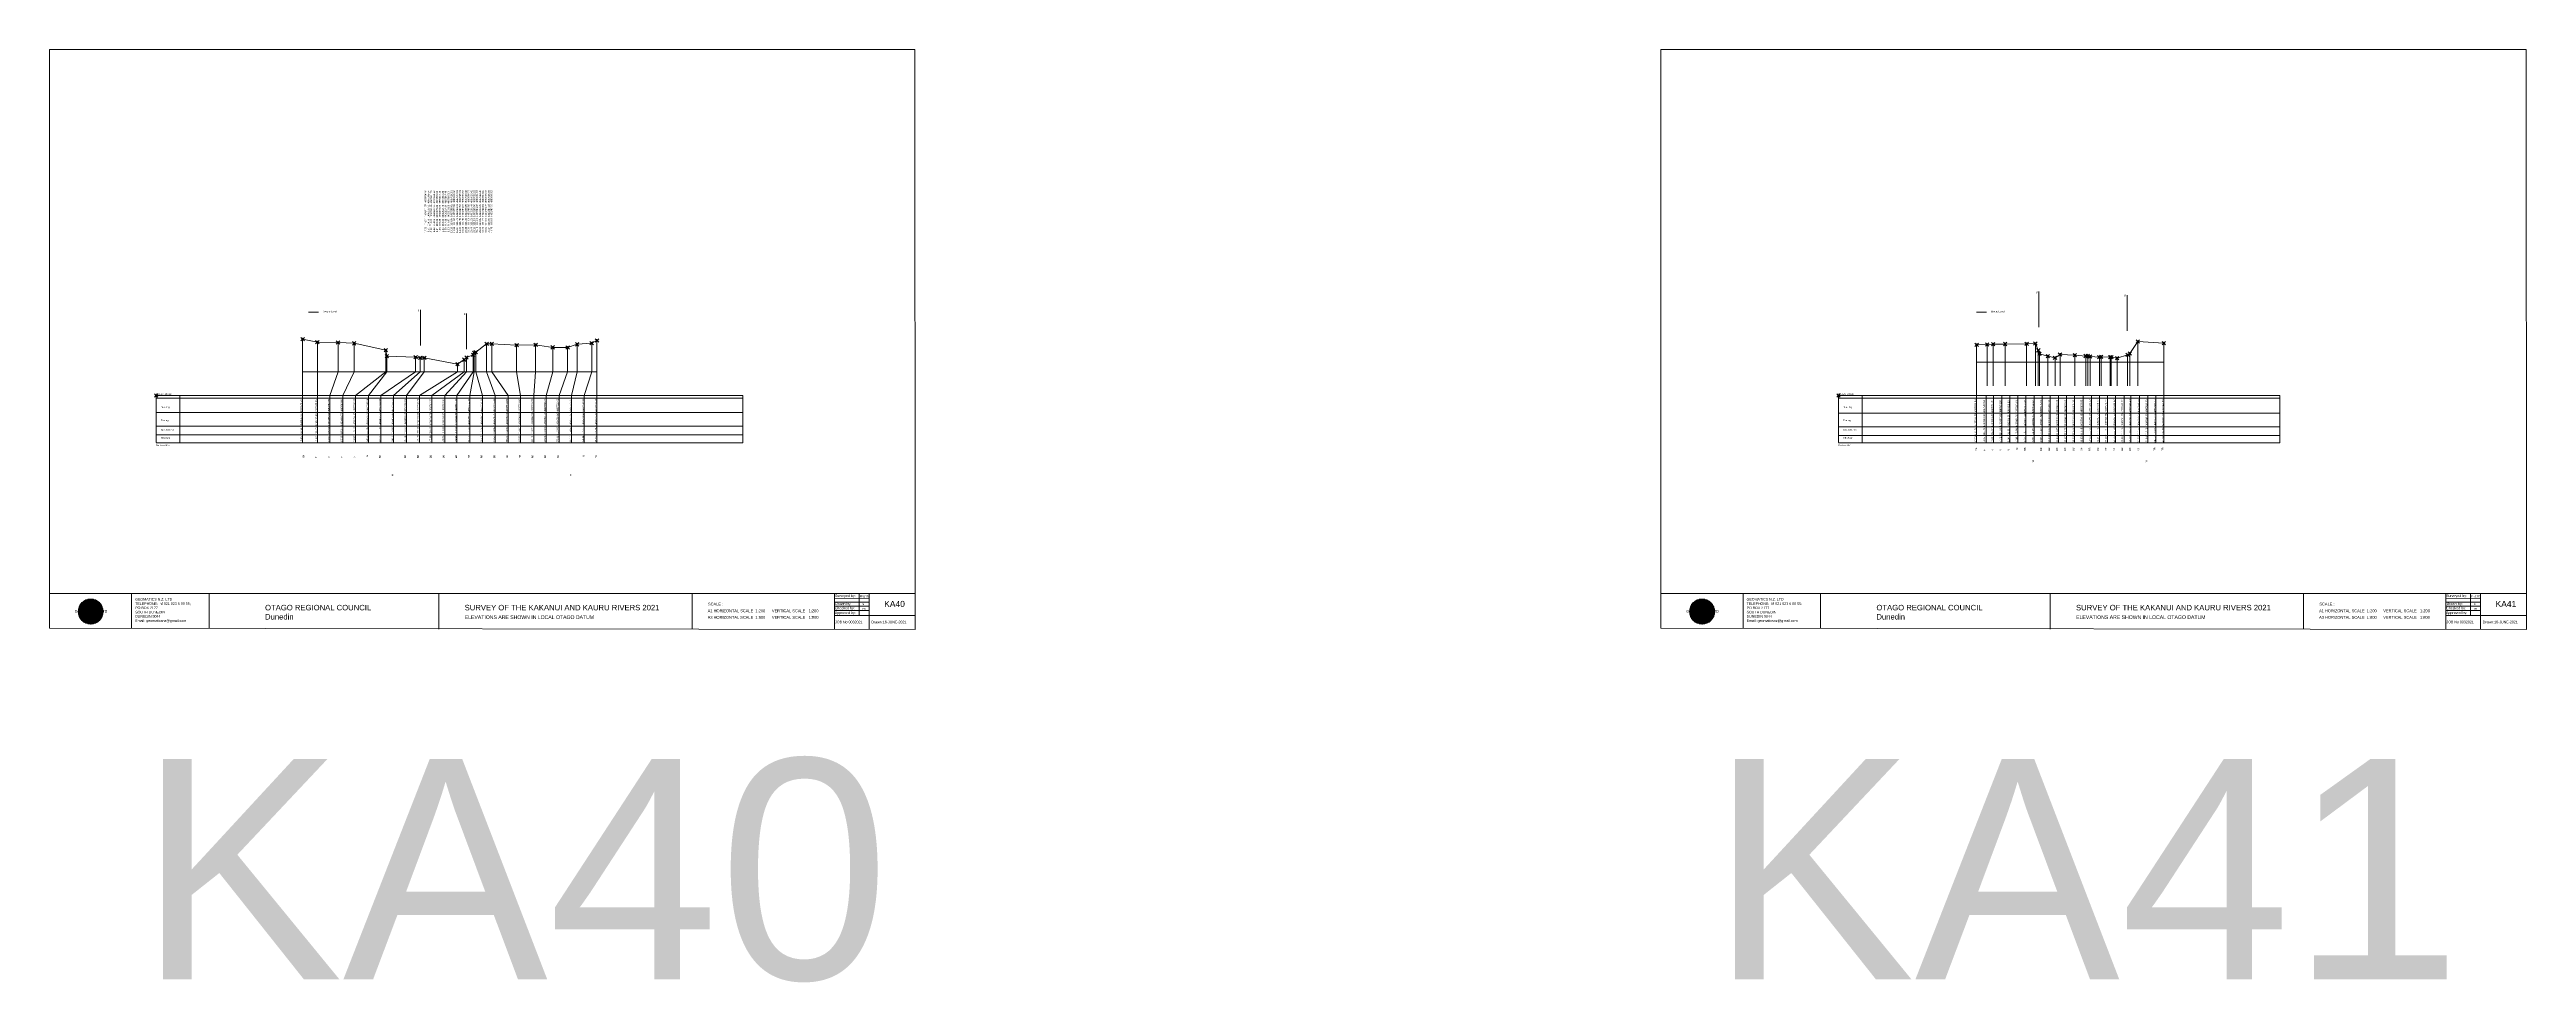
# Model space of a CAD drawing. Header units: millimetres. Extents: x -4102225 to 9709333, y -15023097 to 2258209.
# Drawn here: x 6426723 to 7147240, y -70603 to 200506 of the extents above; entities that cross this region are included whole.
import ezdxf

# ---------------------------------------------------------------- set-up
doc = ezdxf.new("R2010")
doc.units = ezdxf.units.MM
doc.header["$PDMODE"] = 35
doc.header["$PDSIZE"] = 500
doc.layers.get('0').update_dxf_attribs({"lineweight": 0})
doc.layers.add('geo', color=7, linetype='Continuous', lineweight=0)
doc.styles.get("Standard").update_dxf_attribs({"font": 'arial.ttf'})

# ---------------------------------------------------------------- blocks, each defined once
blk = doc.blocks.new('Geomatics_Circle_SPT')
at = {"layer": 'geo', "color": 2, "linetype": 'Continuous', "lineweight": 0}
for p, q in [((0, 25.2), (-25.2, 0)), ((-24.7, 4.9), (-4.9, 24.7)), ((-24.7, -4.9), (4.9, 24.7)), ((4.9, -24.7), (-24.7, 4.9)), ((-24.7, 0), (0, -24.7)), ((-9.7, 23.3), (-23.3, 9.6)), ((9.7, 23.3), (-23.3, -9.7)), ((-23.3, 9.7), (9.7, -23.3)), ((-21, 14), (-14, 21)), ((-21, -14), (14, 21)), ((14, -21), (-21, 14)), ((0, 0), (-17.8, 17.8)), ((0, 0), (-17.8, -17.8)), ((-14, 21), (21, -14)), ((21, 14), (-14, -21)), ((23.3, -9.7), (-9.7, 23.3)), ((-9.7, -23.3), (23.3, 9.7)), ((-4.9, 24.7), (24.7, -4.9)), ((24.7, 4.9), (-4.9, -24.7)), ((25.2, 0), (0, 25.2)), ((0, 0), (17.8, 17.8)), ((0, 0), (17.8, -17.8)), ((0, -24.8), (25.2, 0)), ((4.9, 24.7), (24.7, 4.9)), ((23.3, 9.7), (9.7, 23.3)), ((14, 21), (21, 14)), ((17.8, 18.1), (17.8, 18.1)), ((-4.9, -24.7), (-24.7, -4.9)), ((-23.3, -9.7), (-9.7, -23.3)), ((-14, -21), (-21, -14)), ((-17.8, -17.8), (-17.8, -17.8)), ((24.7, -4.9), (4.9, -24.7)), ((4.9, -24.7), (4.9, -24.7)), ((9.7, -23.3), (23.3, -9.7)), ((21, -14), (14, -21)), ((18.1, -17.8), (18.1, -17.8))]:
    blk.add_line(p, q, dxfattribs=at)
at = {"layer": 'geo', "color": 1, "linetype": 'Continuous', "lineweight": 0}
for p, q in [((-25.2, 0), (9.7, 23.3)), ((-25.2, 0), (-9.6, 23.3)), ((-25.2, 0), (23.3, 9.7)), ((-25.2, 0), (-23.3, 9.7)), ((-23.3, -9.7), (-25.2, 0)), ((-9.6, -23.3), (-25.2, 0)), ((9.7, -23.3), (-25.2, 0)), ((-4.9, 24.8), (-24.7, -4.9)), ((4.9, 24.7), (-24.7, 4.9)), ((14, 21), (-24.7, -4.9)), ((-14, 21), (-24.7, 4.9)), ((21, 14), (-24.7, 4.9)), ((-21, 14), (-24.7, -4.9)), ((0, 0), (-24.7, 4.9)), ((-24.7, 4.9), (-21, -14)), ((-24.7, 4.9), (-4.9, -24.7)), ((-24.7, 4.9), (14, -21)), ((-24.7, 4.9), (-24.7, 4.9)), ((0, 0), (-24.7, -4.9)), ((-23.3, 9.7), (0, 25.2)), ((-23.3, -9.6), (0, 25.2)), ((-23.3, -9.6), (17.8, 17.8)), ((-23.3, 9.7), (-17.8, 17.9)), ((-23.3, -9.6), (-17.8, 17.9)), ((-23.3, 9.7), (17.8, 17.8)), ((-17.8, -17.8), (-23.3, 9.7)), ((0, -25.2), (-23.3, 9.7)), ((-23.3, 9.7), (17.8, -17.8)), ((-23.3, 9.7), (25.2, 0)), ((-23.3, 9.4), (-23.3, 9.4)), ((-23.3, -9.7), (25.2, 0)), ((4.9, 24.8), (-21, -14)), ((-4.9, 24.7), (-21, 14)), ((14, 21), (-21, 14)), ((-14, 21), (-21, -14)), ((0, 0), (-21, 14)), ((-21, 14), (-14, -21)), ((-21, 14), (4.9, -24.7)), ((-21, 14), (-21, 14)), ((24.7, 4.9), (-21, 14)), ((0, 0), (-21, -14)), ((-17.9, 17.6), (-17.9, 17.6)), ((-17.8, 17.8), (9.7, 23.3)), ((-17.8, 17.8), (-9.6, 23.3)), ((-17.8, -17.8), (9.7, 23.3)), ((-17.8, -17.8), (-9.7, 23.3)), ((-9.7, -23.3), (-17.8, 17.8)), ((-17.8, 17.8), (9.7, -23.3)), ((-17.8, 17.8), (23.3, -9.6)), ((-17.8, 17.8), (23.3, 9.7)), ((-17.8, -17.8), (23.3, 9.7)), ((4.9, 24.7), (-14, 21)), ((-4.9, 24.7), (-14, -20.9)), ((0, 0), (-14, 21)), ((-14, 21), (-4.9, -24.7)), ((-14, 21), (-14, 21)), ((24.7, -4.9), (-14, 21)), ((21, 14), (-14, 21)), ((-14, -21), (24.7, 4.9)), ((0, 0), (-14, -21)), ((-9.8, 23.1), (-9.8, 23.1)), ((-9.7, 23.3), (0, 25.2)), ((-9.7, 23.3), (0, -25.2)), ((-9.7, -23.3), (0, 25.2)), ((-9.6, 23.3), (17.8, -17.8)), ((-9.6, 23.3), (25.2, 0)), ((-9.6, 23.3), (17.8, 17.8)), ((-9.6, -23.3), (17.8, 17.9)), ((25.2, 0), (-9.6, -23.3)), ((0, 0), (-4.9, 24.7)), ((-4.9, 24.7), (-4.9, 24.7)), ((21, -14), (-4.9, 24.7)), ((24.8, 4.9), (-4.9, 24.7)), ((14, 21), (-4.9, 24.7)), ((-4.9, -24.7), (21, 14)), ((0, 0), (-4.9, -24.7)), ((-0.2, 25.1), (-0.2, 25.1)), ((0, 25.2), (9.7, -23.3)), ((0, 25.2), (23.3, -9.7)), ((0, 25.2), (23.3, 9.7)), ((0, 25.2), (9.7, 23.3)), ((0, 0), (4.9, 24.7)), ((0, -25.2), (9.7, 23.3)), ((0, 0), (14, 21)), ((0, 0), (21, 14)), ((23.3, 9.7), (0, -25.2)), ((0, 0), (24.8, 4.9)), ((0, 0), (4.9, -24.7)), ((0, 0), (14, -21)), ((0, 0), (21, -14)), ((0, 0), (24.8, -4.9)), ((21, 14), (4.9, 24.8)), ((14, -21), (4.9, 24.7)), ((24.7, -4.9), (4.9, 24.7)), ((4.9, 24.7), (4.9, 24.7)), ((4.9, -24.7), (14, 21)), ((4.9, -24.7), (24.7, 4.9)), ((9.4, 23.3), (9.4, 23.3)), ((9.7, 23.3), (17.8, -17.8)), ((9.7, 23.3), (25.2, 0)), ((9.7, 23.3), (17.8, 17.9)), ((17.8, 17.8), (9.7, -23.3)), ((25.2, 0), (9.7, -23.3)), ((21, -14), (14, 21)), ((24.7, 4.9), (14, 21)), ((14, 21), (14, 21)), ((14, -21), (21, 14)), ((17.6, 17.9), (17.6, 17.9)), ((17.8, 17.8), (23.3, -9.7)), ((17.8, 17.8), (23.3, 9.7)), ((23.3, 9.7), (17.8, -17.8)), ((24.7, -4.9), (21, 14)), ((21, 14), (21, 14)), ((21, -14), (24.7, 4.9)), ((23.1, 9.8), (23.1, 9.8)), ((23.3, 9.7), (25.2, 0)), ((25.2, 0), (23.3, -9.6)), ((24.7, 4.9), (24.7, 4.9)), ((25.1, 0.2), (25.1, 0.2)), ((-25.2, 0), (23.3, -9.7)), ((-25.1, -0.2), (-25.1, -0.2)), ((-24.7, -4.9), (-24.7, -4.9)), ((-24.7, -4.9), (-14, -21)), ((-24.7, -4.9), (4.9, -24.7)), ((-24.7, -4.9), (21, -14)), ((-17.8, -17.8), (-23.3, -9.7)), ((0, -25.2), (-23.3, -9.6)), ((17.8, -17.8), (-23.3, -9.6)), ((-23.1, -9.8), (-23.1, -9.8)), ((-21, -14), (24.7, -4.9)), ((-21, -14), (-21, -14)), ((-21, -14), (-4.9, -24.7)), ((-21, -14), (14, -21)), ((23.3, -9.7), (-17.8, -17.8)), ((-9.6, -23.3), (-17.8, -17.8)), ((9.7, -23.3), (-17.8, -17.8)), ((-17.6, -17.9), (-17.6, -17.9)), ((-14, -21), (21, -14)), ((-14, -21), (-14, -21)), ((-14, -21), (4.9, -24.7)), ((17.8, -17.8), (-9.7, -23.3)), ((0, -25.2), (-9.7, -23.3)), ((-9.4, -23.3), (-9.4, -23.3)), ((-4.9, -24.7), (24.7, -4.9)), ((-4.9, -24.7), (14, -21)), ((-4.9, -24.7), (-4.9, -24.7)), ((23.3, -9.6), (0, -25.2)), ((9.7, -23.3), (0, -25.2)), ((0.2, -25.1), (0.2, -25.1)), ((4.9, -24.7), (21, -14)), ((4.9, -24.7), (4.9, -24.7)), ((17.8, -17.8), (9.7, -23.3)), ((9.8, -23.1), (9.8, -23.1)), ((14, -21), (24.7, -4.9)), ((14, -21), (14, -21)), ((23.3, -9.6), (17.8, -17.8)), ((17.9, -17.6), (17.9, -17.6)), ((21, -14), (21, -14)), ((23.3, -9.4), (23.3, -9.4)), ((24.7, -4.9), (24.7, -4.9))]:
    blk.add_line(p, q, dxfattribs=at)
at = {"layer": 'geo', "color": 114, "linetype": 'Continuous', "lineweight": 0}
for p, q in [((17.9, 17.8), (-25.2, 0)), ((-24.7, 4.9), (14, 21)), ((-24.7, -4.9), (21, 14)), ((-14, -21), (-24.7, 4.9)), ((9.7, 23.3), (-23.3, 9.7)), ((0, 0), (-23.3, 9.7)), ((-23.3, 9.7), (-9.7, -23.3)), ((0, 0), (-23.3, -9.7)), ((-4.9, -24.7), (-21, 14)), ((-20.9, 14), (4.9, 24.7)), ((24.8, 4.9), (-20.9, -14)), ((0, 25.2), (-17.8, 17.8)), ((-17.8, 17.8), (0, -25.2)), ((-14, 21), (-4.9, 24.7)), ((4.9, -24.7), (-14, 21)), ((0, 0), (-9.7, 23.3)), ((0, 0), (-9.7, -23.3)), ((-4.9, 24.7), (14, -21)), ((17.8, -17.8), (0, 25.2)), ((0, 0), (9.7, 23.3)), ((0, 0), (23.3, 9.7)), ((0, 0), (9.7, -23.3)), ((0, 0), (23.3, -9.7)), ((4.9, 24.7), (21, -14)), ((23.3, -9.7), (9.7, 23.3)), ((14, 21), (24.7, -4.9)), ((25.2, 0), (17.8, 17.8)), ((21, 14), (24.7, 4.9)), ((-25.2, 0), (-17.8, -17.8)), ((-21, -14), (-24.7, -4.9)), ((-17.8, -17.8), (25.2, 0)), ((24.8, -4.9), (-14, -21)), ((-9.6, -23.3), (23.3, -9.7)), ((21, -14), (-4.9, -24.8)), ((0, -25.2), (17.9, -17.8)), ((14, -21), (4.9, -24.8))]:
    blk.add_line(p, q, dxfattribs=at)
at = {"layer": 'geo', "color": 250, "linetype": 'Continuous', "lineweight": 0}
for p, q in [((0, 0), (-25.2, 0)), ((24.7, 4.9), (-24.7, 4.9)), ((-24.7, 4.9), (-24.7, -4.9)), ((-23.3, 9.7), (23.3, 9.7)), ((-23.3, 9.7), (-23.3, 9.7)), ((-23.3, -9.7), (-23.3, 9.7)), ((21, 14), (-21, 14)), ((-21, 14), (-21, -14)), ((-17.8, 17.8), (17.8, 17.8)), ((-17.8, -17.8), (-17.8, 17.8)), ((-14, 21), (-14, 21)), ((14, 21), (-14, 21)), ((-14, 20.9), (-14, -21)), ((-9.7, 23.3), (9.7, 23.3)), ((-9.7, -23.3), (-9.7, 23.3)), ((-4.9, 24.7), (4.9, 24.7)), ((-4.9, 24.7), (-4.9, -24.7)), ((0, 0), (0, 25.2)), ((0, 0), (0, -25.2)), ((0, 0), (25.2, 0)), ((4.9, 24.7), (4.9, -24.7)), ((9.7, -23.3), (9.7, 23.3)), ((14, 21), (14, -21)), ((17.8, -17.8), (17.8, 17.8)), ((21, 14), (21, 14)), ((21, -14), (21, 14)), ((23.3, 9.7), (23.3, -9.7)), ((24.7, 4.9), (24.7, 4.9)), ((24.7, -4.9), (24.7, 4.9)), ((-24.7, -4.9), (24.7, -4.9)), ((23.3, -9.7), (-23.3, -9.7)), ((-21, -14), (21, -14)), ((17.8, -17.8), (-17.8, -17.8)), ((-14, -21), (14, -21)), ((9.7, -23.3), (-9.7, -23.3)), ((-4.9, -24.7), (4.9, -24.7))]:
    blk.add_line(p, q, dxfattribs=at)
blk = doc.blocks.new('GeomaticsNZ TITLE BLOCK')
at = {"color": 7, "linetype": 'Continuous', "lineweight": 0}
for p, q in [((0, 94.9), (0, 1579.2)), ((0, 1579.2), (2363.4, 1579.2)), ((2363.4, 1579.2), (2364, 94.9)), ((2364, 94.9), (0, 94.9)), ((0, 94.9), (0, 0)), ((15.9, 94.9), (2364, 94.9)), ((224.3, 95.2), (224.3, -0.3)), ((2364, 94.9), (382.6, 94.9)), ((435.8, 95.2), (435.8, -0.7)), ((1063.4, 94.9), (1063.4, -2.4)), ((1755.4, 94.9), (1755.4, -2.6)), ((2143.9, 94.9), (2143.7, -3)), ((2143.9, 81.9), (2238.6, 81.7)), ((2143.9, 71), (2238.6, 71)), ((2211.5, 94.9), (2211.5, 36.1)), ((2238.6, 94.8), (2238.6, -3.2)), ((2364, -3.5), (2364, 94.9)), ((0, 0), (2364, -3.5)), ((2143.6, 60.4), (2238.6, 60.4)), ((2143.8, 48.6), (2238.6, 48.6)), ((2143.8, 35.4), (2364, 35.3))]:
    blk.add_line(p, q, dxfattribs=at)
at = {"color": 7, "linetype": 'Continuous', "lineweight": 0, "xscale": 1.36, "yscale": 1.36, "zscale": 1.36}
blk.add_blockref('Geomatics_Circle_SPT', (112.4, 45.7), dxfattribs=at)
at = {"color": 7, "linetype": 'Continuous', "lineweight": 0}
for s, p in [('PK&RR', (2213.2, 84.8)), ('ST', (2220.3, 63.6)), ('PK', (2220.4, 50.6))]:
    blk.add_text(s, height=5, dxfattribs=at).set_placement(p)
at = {"color": 7, "linetype": 'Continuous', "lineweight": 0, "attachment_point": 1}
for s, width, heights, insert, char_height in [('{\\C256;GEOMATICS N.Z. LTD                   \\PTELEPHONE:  M 021 023 6 00 55;\\PPO BOX 2177\\PSOUTH DUNEDIN\\PDUNEDIN 9044\\PEmail: geomaticsnz@gmail.com}', 3535.727, [94.7], (234, 82.7), 7), ('{\\C256;Surveyed by:}', 3535.727, [0], (2144.7, 92.4), 7), ('{\\C256;Drawn by:}', 3535.727, [0], (2145.8, 70.4), 7), ('{\\C256;Geomatics N.Z. LTD                   }', 125.079, [15.8], (68.8, 49.9), 7), ('{\\C256;OTAGO REGIONAL COUNCIL\\PDunedin}', 3535.727, [0], (588.6, 64), 15), ('{\\C256;SURVEY OF THE KAKANUI AND KAURU RIVERS 2021}', 3535.727, [0], (1133.8, 64), 15), ('{\\C256;ELEVATIONS ARE SHOWN IN LOCAL OTAGO DATUM}', 3535.727, [0], (1134.1, 35.4), 10), ('{\\C256;Approved by:}', 3535.727, [0], (2144.7, 45.9), 7), ('{\\C256;Checked by:}', 3535.727, [0], (2144.7, 58.6), 7), ('{\\C256;JOB No 0032021}', 3535.727, [0], (2145.3, 20.8), 7), ('{\\C256;Drawn:16-JUNE-2021}', 3535.727, [0], (2244.7, 20.7), 7)]:
    blk.add_mtext_dynamic_manual_height_columns(s, width=width, gutter_width=159, heights=heights, dxfattribs=dict(at, insert=insert, char_height=char_height))

msp = doc.modelspace()

# ---------------------------------------------------------------- linework, layer by layer
at = {"lineweight": 0}
for p, q in [((7005417.235, 119815.764), (7005417.235, 130174.402)), ((6534614.117, 114477.62), (6534614.117, 124836.257)), ((6548059.184, 113439.606), (6548059.184, 123798.244)), ((7031055.139, 118777.751), (7031055.139, 129136.389)), ((6500347.196, 116350), (6500347.196, 106898.08)), ((6504622.805, 115490), (6504622.805, 106898.08)), ((6510639.99, 115359), (6510639.99, 106898.08)), ((6585974.527, 115955), (6585974.527, 106898.08)), ((6515329.39, 115139), (6515329.39, 106898.08)), ((6524570.672, 113129), (6524570.672, 106898.08)), ((6524828.719, 111419), (6524828.719, 106898.08)), ((6533221.755, 111098), (6533221.755, 106898.08)), ((6535737.958, 110918), (6535737.958, 106898.08)), ((6545400, 109108), (6545400, 106898.08)), ((6547382.029, 110397), (6547382.029, 106898.08)), ((6548047.056, 111007), (6548047.056, 106898.08)), ((6549960.57, 111817), (6549960.57, 106898.08)), ((6550250.569, 112317), (6550250.569, 106898.08)), ((6550691.867, 112557), (6550691.867, 106898.08)), ((6553865.339, 114977), (6553865.339, 106898.08)), ((6555393.286, 114957), (6555393.286, 106898.08)), ((6562593.632, 114607), (6562593.632, 106898.08)), ((6568121.247, 114706), (6568121.247, 106898.08)), ((6573093.636, 113966), (6573093.636, 106898.08)), ((6577429.175, 113946), (6577429.175, 106898.08)), ((6580218.213, 114856), (6580218.213, 106898.08)), ((6584435.685, 115205), (6584435.685, 106898.08)), ((6500347.196, 106898.08), (6585974.527, 106898.08)), ((6500347.196, 106898.08), (6500347.196, 86175.74)), ((6504622.805, 106898.08), (6504622.805, 100000)), ((6510639.99, 106898.08), (6508275.863, 100000)), ((6515329.39, 106898.08), (6512034.726, 100000)), ((6524570.672, 106898.08), (6515746.154, 100000)), ((6524828.719, 106898.08), (6519500.028, 100000)), ((6533221.755, 106898.08), (6523136.542, 100000)), ((6535737.958, 106898.08), (6530527.009, 100000)), ((6545400, 106898.08), (6534339.563, 100000)), ((6547382.029, 106898.08), (6537888.096, 100000)), ((6548047.056, 106898.08), (6541691.227, 100000)), ((6549960.57, 106898.08), (6545166.112, 100000)), ((6550250.569, 106898.08), (6548994.426, 100000)), ((6550691.867, 106898.08), (6552675.445, 100000)), ((6553865.339, 106898.08), (6556398.514, 100000)), ((6555393.286, 106898.08), (6560125.384, 100000)), ((6562593.632, 106898.08), (6563760.789, 100000)), ((6568121.247, 106898.08), (6567556.238, 100000)), ((6573093.636, 106898.08), (6571214.529, 100000)), ((6577429.175, 106898.08), (6574987.092, 100000)), ((6580218.213, 106898.08), (6578576.804, 100000)), ((6584435.685, 106898.08), (6582234.858, 100000)), ((6585974.527, 106898.08), (6585974.527, 86175.74)), ((6457726.362, 100000), (6457726.362, 86302.518)), ((6457726.362, 100000), (6628432.849, 100000)), ((6457726.362, 99153.568), (6628432.849, 99153.568)), ((6457726.362, 95002.084), (6628432.849, 95002.084)), ((6464628.704, 100000), (6464628.704, 86175.74)), ((6504661.364, 86175.74), (6504661.364, 100000)), ((6508275.863, 86175.74), (6508275.863, 100000)), ((6512034.726, 86175.74), (6512034.726, 100000)), ((6515746.154, 86175.74), (6515746.154, 100000)), ((6519500.028, 86175.74), (6519500.028, 100000)), ((6523136.542, 86175.74), (6523136.542, 100000)), ((6526802.435, 86175.74), (6526802.435, 100000)), ((6530527.009, 86175.74), (6530527.009, 100000)), ((6534339.563, 86175.74), (6534339.563, 100000)), ((6537888.096, 86175.74), (6537888.096, 100000)), ((6541691.227, 86175.74), (6541691.227, 100000)), ((6545166.112, 86175.74), (6545166.112, 100000)), ((6548994.426, 86175.74), (6548994.426, 100000)), ((6552675.445, 86175.74), (6552675.445, 100000)), ((6556398.514, 86175.74), (6556398.514, 100000)), ((6560125.384, 86175.74), (6560125.384, 100000)), ((6563760.789, 86175.74), (6563760.789, 100000)), ((6567556.238, 86175.74), (6567556.238, 100000)), ((6571214.529, 86175.74), (6571214.529, 100000)), ((6574987.092, 86175.74), (6574987.092, 100000)), ((6578576.804, 86175.74), (6578576.804, 100000)), ((6582234.858, 86175.74), (6582234.858, 100000)), ((6947103.542, 100000), (6947103.542, 86302.518)), ((6947103.542, 100000), (7075478.669, 100000)), ((6947103.542, 99153.568), (7075478.669, 99153.568)), ((6947103.542, 94830.946), (7075478.669, 94830.946)), ((6954005.884, 100000), (6954005.884, 86175.74)), ((6457726.362, 91057.129), (6628432.849, 91057.129)), ((6457726.362, 88496.958), (6628432.849, 88496.958)), ((6947103.542, 90885.991), (7075478.669, 90885.991)), ((6947103.542, 88325.82), (7075478.669, 88325.82)), ((6457726.362, 86175.74), (6628432.849, 86175.74)), ((6947103.542, 86175.74), (7075478.669, 86175.74))]:
    msp.add_line(p, q, dxfattribs=at)
at = {"color": 1, "lineweight": 0}
for p, q in [((6502083.474, 124169.686), (6504990.205, 124169.686)), ((6987237.1, 124169.686), (6990143.831, 124169.686))]:
    msp.add_line(p, q, dxfattribs=at)
for p, q in [((7034172.004, 115654), (7034172.004, 109704.57)), ((6987295.847, 114707), (6987295.847, 86175.74)), ((6987295.847, 109704.57), (7041783.208, 109704.57)), ((6990350.778, 114776), (6990350.778, 109704.57)), ((6990350.778, 109704.57), (6990350.778, 102744.485)), ((6992121.885, 114916), (6992121.885, 109704.57)), ((6992121.885, 109704.57), (6992121.885, 102744.485)), ((6995578.757, 114926), (6995578.757, 109704.57)), ((6995578.757, 109704.57), (6995578.757, 102744.485)), ((7001841.736, 115006), (7001841.736, 109704.57)), ((7001841.736, 109704.57), (7001841.736, 102744.485)), ((7004384.556, 115076), (7004384.556, 109704.57)), ((7004384.556, 109704.57), (7004384.556, 102744.485)), ((7005245.948, 113106), (7005245.948, 109704.57)), ((7005245.948, 109704.57), (7005245.948, 102744.485)), ((7005588.04, 112086), (7005588.04, 109704.57)), ((7005588.04, 109704.57), (7005588.04, 102744.485)), ((7008002.465, 111416), (7008002.465, 109704.57)), ((7008002.465, 109704.57), (7008002.465, 102744.485)), ((7010096.165, 110945), (7010096.165, 109704.57)), ((7010096.165, 109704.57), (7010096.165, 102744.485)), ((7011555.519, 111915), (7011555.519, 109704.57)), ((7011555.519, 109704.57), (7011555.519, 102744.485)), ((7015874.578, 111705), (7015874.578, 109704.57)), ((7015874.578, 109704.57), (7015874.578, 102744.485)), ((7019030.952, 111445), (7019030.952, 109704.57)), ((7019030.952, 109704.57), (7019030.952, 102744.485)), ((7019631.234, 111445), (7019631.234, 109704.57)), ((7019631.234, 109704.57), (7019631.234, 102744.485)), ((7020332.12, 111325), (7020332.12, 109704.57)), ((7020332.12, 109704.57), (7020332.12, 102744.485)), ((7023006.78, 111125), (7023006.78, 109704.57)), ((7023006.78, 109704.57), (7023006.78, 102744.485)), ((7023492.288, 111205), (7023492.288, 109704.57)), ((7023492.288, 109704.57), (7023492.288, 102744.485)), ((7026130.885, 111095), (7026130.885, 109704.57)), ((7026130.885, 109704.57), (7026130.885, 102744.485)), ((7026476.996, 111125), (7026476.996, 109704.57)), ((7026476.996, 109704.57), (7026476.996, 102744.485)), ((7028203.545, 110845), (7028203.545, 109704.57)), ((7028203.545, 109704.57), (7028203.545, 102744.485)), ((7031225.474, 111774), (7031225.474, 109704.57)), ((7031225.474, 109704.57), (7031225.474, 102744.485)), ((7031837.863, 112194), (7031837.863, 109704.57)), ((7031837.863, 109704.57), (7031837.863, 102744.485)), ((7034172.004, 109704.57), (7034172.004, 102744.485)), ((7041783.208, 115184), (7041783.208, 86175.74)), ((6628432.849, 100000), (6628432.849, 86175.74)), ((6990042.373, 86175.74), (6990042.373, 100000)), ((6992158.902, 86175.74), (6992158.902, 100000)), ((6994618.326, 86175.74), (6994618.326, 100000)), ((6996929.109, 86175.74), (6996929.109, 100000)), ((6999289.465, 86175.74), (6999289.465, 100000)), ((7001633.35, 86175.74), (7001633.35, 100000)), ((7004026.729, 86175.74), (7004026.729, 100000)), ((7006373.86, 86175.74), (7006373.86, 100000)), ((7008708.48, 86175.74), (7008708.48, 100000)), ((7011092.752, 86175.74), (7011092.752, 100000)), ((7013476.944, 86175.74), (7013476.944, 100000)), ((7015787.094, 86175.74), (7015787.094, 100000)), ((7018247.706, 86175.74), (7018247.706, 100000)), ((7020675.057, 86175.74), (7020675.057, 100000)), ((7023005.876, 86175.74), (7023005.876, 100000)), ((7025350.79, 86175.74), (7025350.79, 100000)), ((7027659.118, 86175.74), (7027659.118, 100000)), ((7030260.61, 86175.74), (7030260.61, 100000)), ((7032165.858, 86175.74), (7032165.858, 100000)), ((7034697.107, 86175.74), (7034697.107, 100000)), ((7037072.668, 86175.74), (7037072.668, 100000)), ((7039381.234, 86175.74), (7039381.234, 100000)), ((7075478.669, 100000), (7075478.669, 86175.74))]:
    msp.add_line(p, q)
at = {"color": 4, "lineweight": 0}
for p, q in [((6534547.529, 110888), (6534547.529, 106898.08)), ((6534547.529, 106898.08), (6526802.435, 100000))]:
    msp.add_line(p, q, dxfattribs=at)
at = {"color": 1, "lineweight": 0}
msp.add_lwpolyline([(6500347.196, 116350), (6504622.805, 115490), (6510639.99, 115359), (6515329.39, 115139), (6524570.672, 113129), (6524828.719, 111419), (6533221.755, 111098), (6534547.529, 110888), (6535737.958, 110918), (6545400, 109108), (6547382.029, 110397), (6548047.056, 111007), (6549960.57, 111817), (6550250.569, 112317), (6550691.867, 112557), (6553865.339, 114977), (6555393.286, 114957), (6562593.632, 114607), (6568121.247, 114706), (6573093.636, 113966), (6577429.175, 113946), (6580218.213, 114856), (6584435.685, 115205), (6585974.527, 115955)], dxfattribs=at)
at = {"color": 1}
msp.add_lwpolyline([(6987295.847, 114707), (6990350.778, 114776), (6992121.885, 114916), (6995578.757, 114926), (7001841.736, 115006), (7004384.556, 115076), (7005245.948, 113106), (7005588.04, 112086), (7008002.465, 111416), (7010096.165, 110945), (7011555.519, 111915), (7015874.578, 111705), (7019030.952, 111445), (7019631.234, 111445), (7020332.12, 111325), (7023006.78, 111125), (7023492.288, 111205), (7026130.885, 111095), (7026476.996, 111125), (7028203.545, 110845), (7031225.474, 111774), (7031837.863, 112194), (7034172.004, 115654), (7041783.208, 115184)], dxfattribs=at)
at = {"lineweight": 0}
for p in [(6500347.196, 116350), (6504622.805, 115490), (6510639.99, 115359), (6515329.39, 115139), (6553865.339, 114977), (6555393.286, 114957), (6580218.213, 114856), (6584435.685, 115205), (6585974.527, 115955), (6524570.672, 113129), (6524828.719, 111419), (6533221.755, 111098), (6534547.529, 110888), (6535737.958, 110918), (6545400, 109108), (6547382.029, 110397), (6548047.056, 111007), (6549960.57, 111817), (6550250.569, 112317), (6550691.867, 112557), (6562593.632, 114607), (6568121.247, 114706), (6573093.636, 113966), (6577429.175, 113946), (6457726.362, 100000), (6457726.362, 100000), (6947103.542, 100000), (6947103.542, 100000)]:
    msp.add_point(p, dxfattribs=at)
at = {"color": 3}
for p in [(6992121.885, 114916), (6995578.757, 114926), (7001841.736, 115006), (7004384.556, 115076), (7034172.004, 115654), (7041783.208, 115184), (6987295.847, 114707), (6990350.778, 114776), (7005245.948, 113106), (7005588.04, 112086), (7008002.465, 111416), (7010096.165, 110945), (7011555.519, 111915), (7015874.578, 111705), (7019030.952, 111445), (7019631.234, 111445), (7020332.12, 111325), (7023006.78, 111125), (7023492.288, 111205), (7026130.885, 111095), (7026476.996, 111125), (7028203.545, 110845), (7031225.474, 111774), (7031837.863, 112194)]:
    msp.add_point(p, dxfattribs=at)

# ---------------------------------------------------------------- block references
at = {"color": 7, "lineweight": 0, "xscale": 106.5053773992074, "yscale": 106.5053773992074, "zscale": 106.5053773992074}
for p in [(6426723.434, 32308.825), (6895462.371, 32308.825)]:
    msp.add_blockref('GeomaticsNZ TITLE BLOCK', p, dxfattribs=at)

# ---------------------------------------------------------------- texts
for s, p in [(' -12.70  114.71  1430311.75  4997596.94', (6536348.473, 146844.697)), ('  -9.65  114.78  1430310.32  4997599.64', (6537183.853, 146844.697)), ('  -7.88  114.92  1430309.48  4997601.20', (6538019.232, 146844.697)), ('  -4.42  114.93  1430307.91  4997604.28', (6538854.612, 146844.697)), ('   1.84  115.01  1430305.21  4997609.93', (6539689.992, 146844.697)), ('   4.38  115.08  1430304.02  4997612.18', (6540525.371, 146844.697)), ('   5.25  113.11  1430302.74  4997612.39', (6541360.751, 146844.697)), ('   5.59  112.09  1430302.31  4997612.48', (6542196.131, 146844.697)), ('   8.00  111.42  1430301.68  4997615.01', (6543031.511, 146844.697)), ('  10.10  110.95  1430299.65  4997616.13', (6543866.89, 146844.697)), ('  11.56  111.92  1430300.26  4997618.30', (6544702.27, 146844.697)), ('  15.87  111.71  1430299.24  4997622.63', (6545537.65, 146844.697)), ('  19.03  111.45  1430297.53  4997625.31', (6546373.029, 146844.697)), ('  19.63  111.45  1430294.15  4997623.93', (6547208.409, 146844.697)), ('  20.33  111.33  1430296.86  4997626.43', (6548043.789, 146844.697)), ('  23.01  111.13  1430295.56  4997628.77', (6548879.169, 146844.697)), ('  23.49  111.21  1430295.78  4997629.42', (6549714.548, 146844.697)), ('  26.13  111.10  1430295.56  4997632.22', (6550549.928, 146844.697)), ('  26.48  111.13  1430294.20  4997631.97', (6551385.308, 146844.697)), ('  28.20  110.85  1430293.20  4997633.40', (6552220.687, 146844.697)), ('  31.23  111.77  1430289.69  4997634.90', (6553056.067, 146844.697)), ('  31.84  112.19  1430289.22  4997635.33', (6553891.447, 146844.697)), ('  34.17  115.65  1430287.23  4997636.83', (6554726.827, 146844.697)), ('  41.78  115.18  1430287.70  4997645.83', (6555562.206, 146844.697)), ('-12.70  114.71  1430311.75  4997596.94', (6987236.23, 86153.571)), (' -9.65  114.78  1430310.32  4997599.64', (6989712.766, 86153.571)), (' -7.88  114.92  1430309.48  4997601.20', (6992076.456, 86153.571)), (' -4.42  114.93  1430307.91  4997604.28', (6994440.145, 86153.571)), ('  1.84  115.01  1430305.21  4997609.93', (6996803.834, 86099.683)), ('  4.38  115.08  1430304.02  4997612.18', (6999167.523, 86166.872)), ('  5.25  113.11  1430302.74  4997612.39', (7001531.213, 86146.75)), ('  5.59  112.09  1430302.31  4997612.48', (7003894.902, 86146.75)), ('  8.00  111.42  1430301.68  4997615.01', (7006258.591, 86147.432)), (' 10.10  110.95  1430299.65  4997616.13', (7008622.281, 86099.683)), (' 11.56  111.92  1430300.26  4997618.30', (7010985.97, 86099.683)), (' 15.87  111.71  1430299.24  4997622.63', (7013349.659, 86099.683)), (' 19.03  111.45  1430297.53  4997625.31', (7015713.349, 86099.683)), (' 19.63  111.45  1430294.15  4997623.93', (7018077.038, 86099.683)), (' 20.33  111.33  1430296.86  4997626.43', (7020440.727, 86155.276)), (' 23.01  111.13  1430295.56  4997628.77', (7022804.416, 86155.276)), (' 23.49  111.21  1430295.78  4997629.42', (7025168.106, 86155.276)), (' 26.13  111.10  1430295.56  4997632.22', (7027531.795, 86155.276)), (' 26.48  111.13  1430294.20  4997631.97', (7029895.484, 86155.276)), (' 28.20  110.85  1430293.20  4997633.40', (7032088.755, 86155.276)), (' 31.23  111.77  1430289.69  4997634.90', (7034622.863, 86146.409)), (' 31.84  112.19  1430289.22  4997635.33', (7036986.552, 86146.409)), (' 34.17  115.65  1430287.23  4997636.83', (7039350.241, 86146.409)), (' 41.78  115.18  1430287.70  4997645.83', (7041713.931, 86166.872)), ('   SH', (6987437.52, 83350.834)), ('   F', (6989799.975, 83324.913)), ('   V', (6992153.904, 83379.143)), ('   V', (6994507.834, 83379.143)), ('   V', (6996861.763, 83379.143)), ('   TB', (6999215.692, 83365.841)), ('   BB', (7001569.621, 83331.053)), ('   W', (7003923.55, 79984.152)), ('   BD', (7006277.479, 83331.053)), ('   BD', (7008631.409, 83331.053)), ('   BD', (7010985.338, 83331.053)), ('   BD', (7013339.267, 83331.053)), ('   BD', (7015693.196, 83331.053)), ('   SH', (7018055.652, 83350.834)), ('   BD', (7020418.108, 83331.053)), ('   BD', (7022772.037, 83331.053)), ('   SH', (7025134.492, 83350.834)), ('   SH', (7027505.475, 83350.834)), ('   BD', (7029867.931, 83331.053)), ('   BD', (7032221.86, 83331.053)), ('   SH', (7034584.315, 83350.834)), ('   W', (7036946.771, 79984.152)), ('   TB', (7039300.7, 83365.841)), ('   TB', (7041654.629, 83365.841))]:
    msp.add_text(s, height=500, rotation=90).set_placement(p)
at = {"lineweight": 0}
for s, height, p in [('Ground Level', 473.07414, (6506275.806, 124169.686)), ('Ground Level', 473.07414, (6991429.432, 124169.686)), ('DATUM 100.00', 473.07414, (6457659.425, 100135.982)), ('Northing', 473.0741, (6459170.429, 96387.343)), ('DATUM 100.00', 473.07414, (6947036.605, 100135.982)), ('Northing', 473.0741, (6948547.609, 96387.343)), ('Ground Level', 473.07414, (6459118.648, 89738.63)), ('Chainage', 473.0741, (6459120.907, 87414.494)), ('Easting', 473.0741, (6459101.545, 92527.941)), ('Ground Level', 473.07414, (6948495.828, 89738.63)), ('Chainage', 473.0741, (6948498.087, 87414.494)), ('Easting', 473.0741, (6948478.725, 92527.941)), ('Section KA40', 473.07414, (6457659.414, 85257.825)), ('Section KA41', 473.07414, (6947036.595, 85257.825))]:
    msp.add_text(s, height=height, dxfattribs=at).set_placement(p)
for s, p in [('   0.35  116.35  1430435.65  4997679.59', (6500166.936, 86146.75)), ('   4.62  115.49  1430432.58  4997683.06', (6504546.131, 86166.872)), ('  10.64  115.36  1430428.33  4997687.32', (6508243.02, 86099.683)), ('  15.33  115.14  1430429.77  4997693.89', (6511939.909, 86099.683)), ('  24.57  113.13  1430426.12  4997702.38', (6515636.797, 86155.276)), ('  24.83  111.42  1430425.73  4997702.49', (6519333.686, 86155.276)), ('  33.22  111.10  1430412.77  4997703.69', (6523030.575, 86146.409)), ('  34.55  110.89  1430410.49  4997703.25', (6526727.464, 86146.409)), ('  35.74  110.92  1430409.59  4997704.03', (6530424.353, 86146.409)), ('  45.40  109.11  1430403.81  4997709.76', (6534121.241, 86166.872)), ('  47.38  110.40  1430401.78  4997712.72', (6537818.13, 86166.872)), ('  48.05  111.01  1430401.07  4997712.94', (6541515.019, 86166.872)), ('  49.96  111.82  1430399.78  4997714.36', (6545211.908, 86166.872)), ('  50.25  112.32  1430399.57  4997714.56', (6548908.797, 86146.75)), ('  50.69  112.56  1430399.17  4997714.78', (6552605.685, 86146.75)), ('  53.87  114.98  1430396.75  4997716.84', (6556302.574, 86146.75)), ('  55.39  114.96  1430395.83  4997718.09', (6559999.463, 86146.75)), ('  62.59  114.61  1430390.62  4997723.06', (6563696.352, 86149.478)), ('  68.12  114.71  1430386.73  4997726.99', (6567393.24, 86149.478)), ('  73.09  113.97  1430383.13  4997730.42', (6571090.129, 86142.657)), ('  77.43  113.95  1430380.00  4997733.42', (6574787.018, 86142.657)), ('  80.22  114.86  1430377.91  4997735.27', (6578483.907, 86147.432)), ('  84.44  115.21  1430374.80  4997738.12', (6582180.796, 86147.432)), ('  85.97  115.96  1430373.78  4997739.28', (6585877.684, 86147.432))]:
    msp.add_text(s, height=500, rotation=90, dxfattribs=at).set_placement(p)
at = {"color": 4}
for s, p in [('   SH', (6500855.723, 81200.64)), ('   F', (6504562.592, 81174.719)), ('   V', (6508260.935, 81228.948)), ('   V', (6511959.277, 81228.948)), ('   V', (6515657.62, 81228.948)), ('   TB', (6519355.963, 81215.647)), ('   BB', (6523054.306, 81180.858)), ('   BD', (6530450.991, 81180.858)), ('   BD', (6534149.334, 81180.858)), ('   BD', (6537847.676, 81180.858)), ('   BD', (6541546.019, 81180.858)), ('   BD', (6545244.362, 81180.858)), ('   SH', (6548951.231, 81200.64)), ('   BD', (6552658.101, 81180.858)), ('   BD', (6556356.443, 81180.858)), ('   SH', (6560063.313, 81200.64)), ('   SH', (6563778.709, 81200.64)), ('   BD', (6567485.578, 81180.858)), ('   BD', (6571183.921, 81180.858)), ('   SH', (6574890.79, 81200.64)), ('   TB', (6582296.002, 81215.647)), ('   TB', (6585994.345, 81215.647)), ('   W', (6526752.648, 75971.037)), ('   W', (6578597.659, 75971.037))]:
    msp.add_text(s, height=500, rotation=90, dxfattribs=at).set_placement(p)
at = {"color": 7, "lineweight": 0}
for s, height, p in [('A1 HORIZONTAL SCALE  1:200      VERTICAL SCALE   1:200 ', 823.57462, (6618183.124, 36985.921)), ('SCALE :  ', 823.5746, (6618265.094, 38946.775)), ('KA40', 1764.8028, (6669511.262, 38516.106)), ('A1 HORIZONTAL SCALE  1:200      VERTICAL SCALE   1:200 ', 823.57462, (7086922.061, 36985.921)), ('SCALE :  ', 823.5746, (7087004.031, 38946.775)), ('KA41', 1764.8028, (7138250.199, 38516.106)), ('A3 HORIZONTAL SCALE  1:800      VERTICAL SCALE   1:800', 823.57462, (6618183.124, 35082.665)), ('A3 HORIZONTAL SCALE  1:800      VERTICAL SCALE   1:800', 823.57462, (7086922.061, 35082.665)), ('KA40', 63996.9987, (6452413.127, -69694.788)), ('KA41', 63996.9987, (6909704.502, -69694.788))]:
    msp.add_text(s, height=height, dxfattribs=at).set_placement(p)
at = {"lineweight": 0, "char_height": 500, "attachment_point": 1, "rotation": 90}
for insert in [(7004629.449, 129632.566), (6533826.331, 124294.421), (6547271.398, 123338.221), (7030267.353, 128676.366)]:
    msp.add_mtext_dynamic_manual_height_columns('W', width=4277.92851, gutter_width=12.5, heights=[0], dxfattribs=dict(at, insert=insert))

doc.saveas('drawing.dxf')
